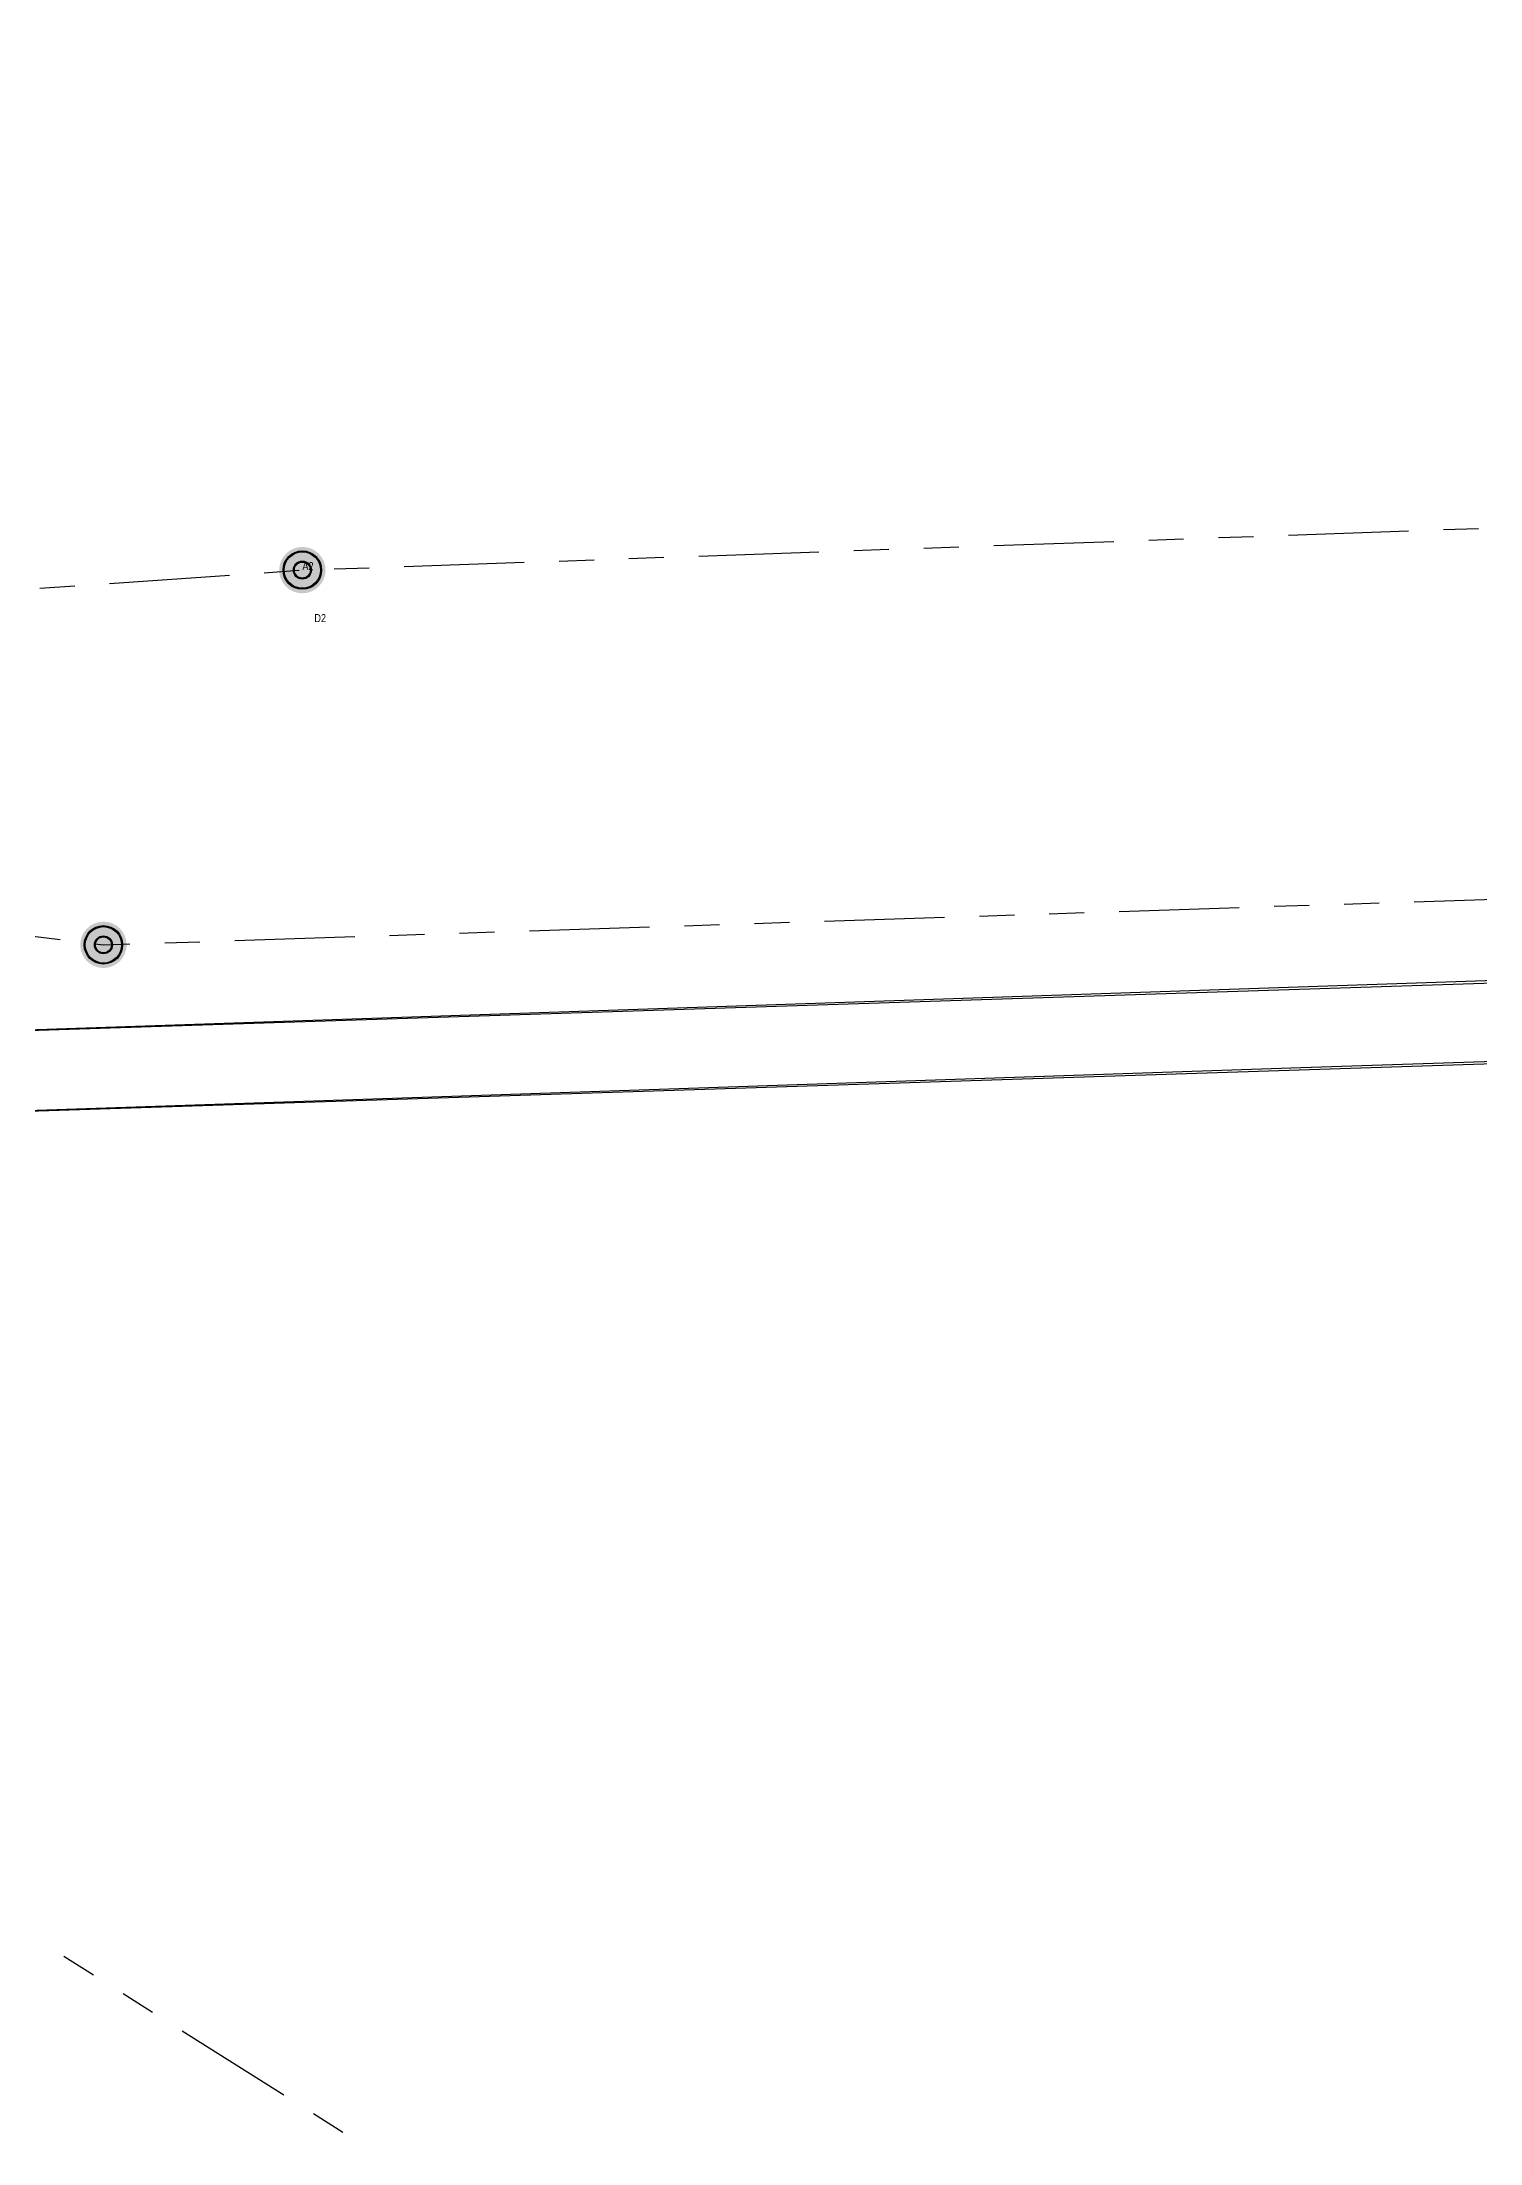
# Model space of a CAD drawing. Extents: x 645834 to 657998, y 5833506 to 5835591.
# Drawn here: x 648589 to 648948, y 5834155 to 5834680 of the extents above; entities that cross this region are included whole.
import ezdxf

# ---------------------------------------------------------------- set-up
doc = ezdxf.new("R2010")
doc.units = 0
doc.header["$LTSCALE"] = 5
doc.linetypes.add('foc-DRILLPATH', pattern=[14.75, 6, -1.75, 1.75, -1.75, 1.75, -1.75])
for name, color, linetype in [('L-MON', 1, 'Continuous'), ('L-SEC', 7, 'Continuous'), ('P-PDRILLPATH', 12, 'foc-DRILLPATH')]:
    doc.layers.add(name, color=color, linetype=linetype)
doc.layers.add('Z-DRILL-POINT', color=7, linetype='Continuous', true_color=0x7575ff, plot=False)
doc.styles.add('80L', font='ARIALN.TTF', dxfattribs={"height": 10})

# ---------------------------------------------------------------- blocks, each defined once
blk = doc.blocks.new('plbh')
at = {"layer": 'L-MON'}
h = blk.add_hatch(color=255, dxfattribs=at)
h.dxf.hatch_style = 1
edge = h.paths.add_edge_path()
edge.add_arc((0, 0), 1.16, 0, 360)
h = blk.add_hatch(color=256, dxfattribs=at)
h.dxf.hatch_style = 1
h.paths.add_polyline_path([(-0.96, 0, 1), (0.96, 0, 1)])
h.paths.add_polyline_path([(0.91, 0, -1), (-0.91, 0, -1)], flags=16)
h.paths.add_polyline_path([(0.45, 0, -1), (-0.45, 0, -1)], flags=0)
h = blk.add_hatch(color=256, dxfattribs=at)
h.dxf.hatch_style = 1
h.paths.add_polyline_path([(-0.45, 0, 1), (0.45, 0, 1)])
h.paths.add_polyline_path([(0.4, 0, -1), (-0.4, 0, -1)], flags=16)
at = {"layer": 'L-MON', "color": 240}
for radius in [0.96, 0.91, 0.45, 0.4]:
    blk.add_circle((0, 0), radius, dxfattribs=at)

msp = doc.modelspace()

# ---------------------------------------------------------------- linework, layer by layer
at = {"layer": 'L-SEC'}
for p, q in [((648500.063, 5834430.139), (649303.061, 5834456.21)), ((649304.702, 5834457.244), (648902.927, 5834443.747)), ((648902.927, 5834443.747), (648501.101, 5834430.185)), ((648500.716, 5834410.039), (649303.714, 5834436.11)), ((648903.631, 5834423.648), (649305.425, 5834437.145)), ((648500.691, 5834410.047), (648903.631, 5834423.648))]:
    msp.add_line(p, q, dxfattribs=at)
at = {"layer": 'P-PDRILLPATH', "flags": 128}
for points in [[(648164.367, 5834514.238), (648654, 5834548), (652378, 5834680)], [(648124.396, 5834512.671), (648604.28, 5834454.33), (652392, 5834579)], [(648124.99, 5834497.674), (648703, 5834133), (648879, 5834043), (653201, 5834181)]]:
    msp.add_lwpolyline(points, dxfattribs=at)

# ---------------------------------------------------------------- block references
at = {"layer": 'L-MON', "xscale": 5.000000000000009, "yscale": 5.000000000000009, "zscale": 5.000000000000009}
for p in [(648654, 5834548), (648604.28, 5834454.33)]:
    msp.add_blockref('plbh', p, dxfattribs=at)

# ---------------------------------------------------------------- texts
at = {"layer": 'Z-DRILL-POINT', "color": 7, "style": '80L'}
for s, p in [('A2', (648654, 5834548)), ('D2', (648657, 5834535))]:
    msp.add_text(s, height=2, dxfattribs=at).set_placement(p)

doc.saveas('drawing.dxf')
